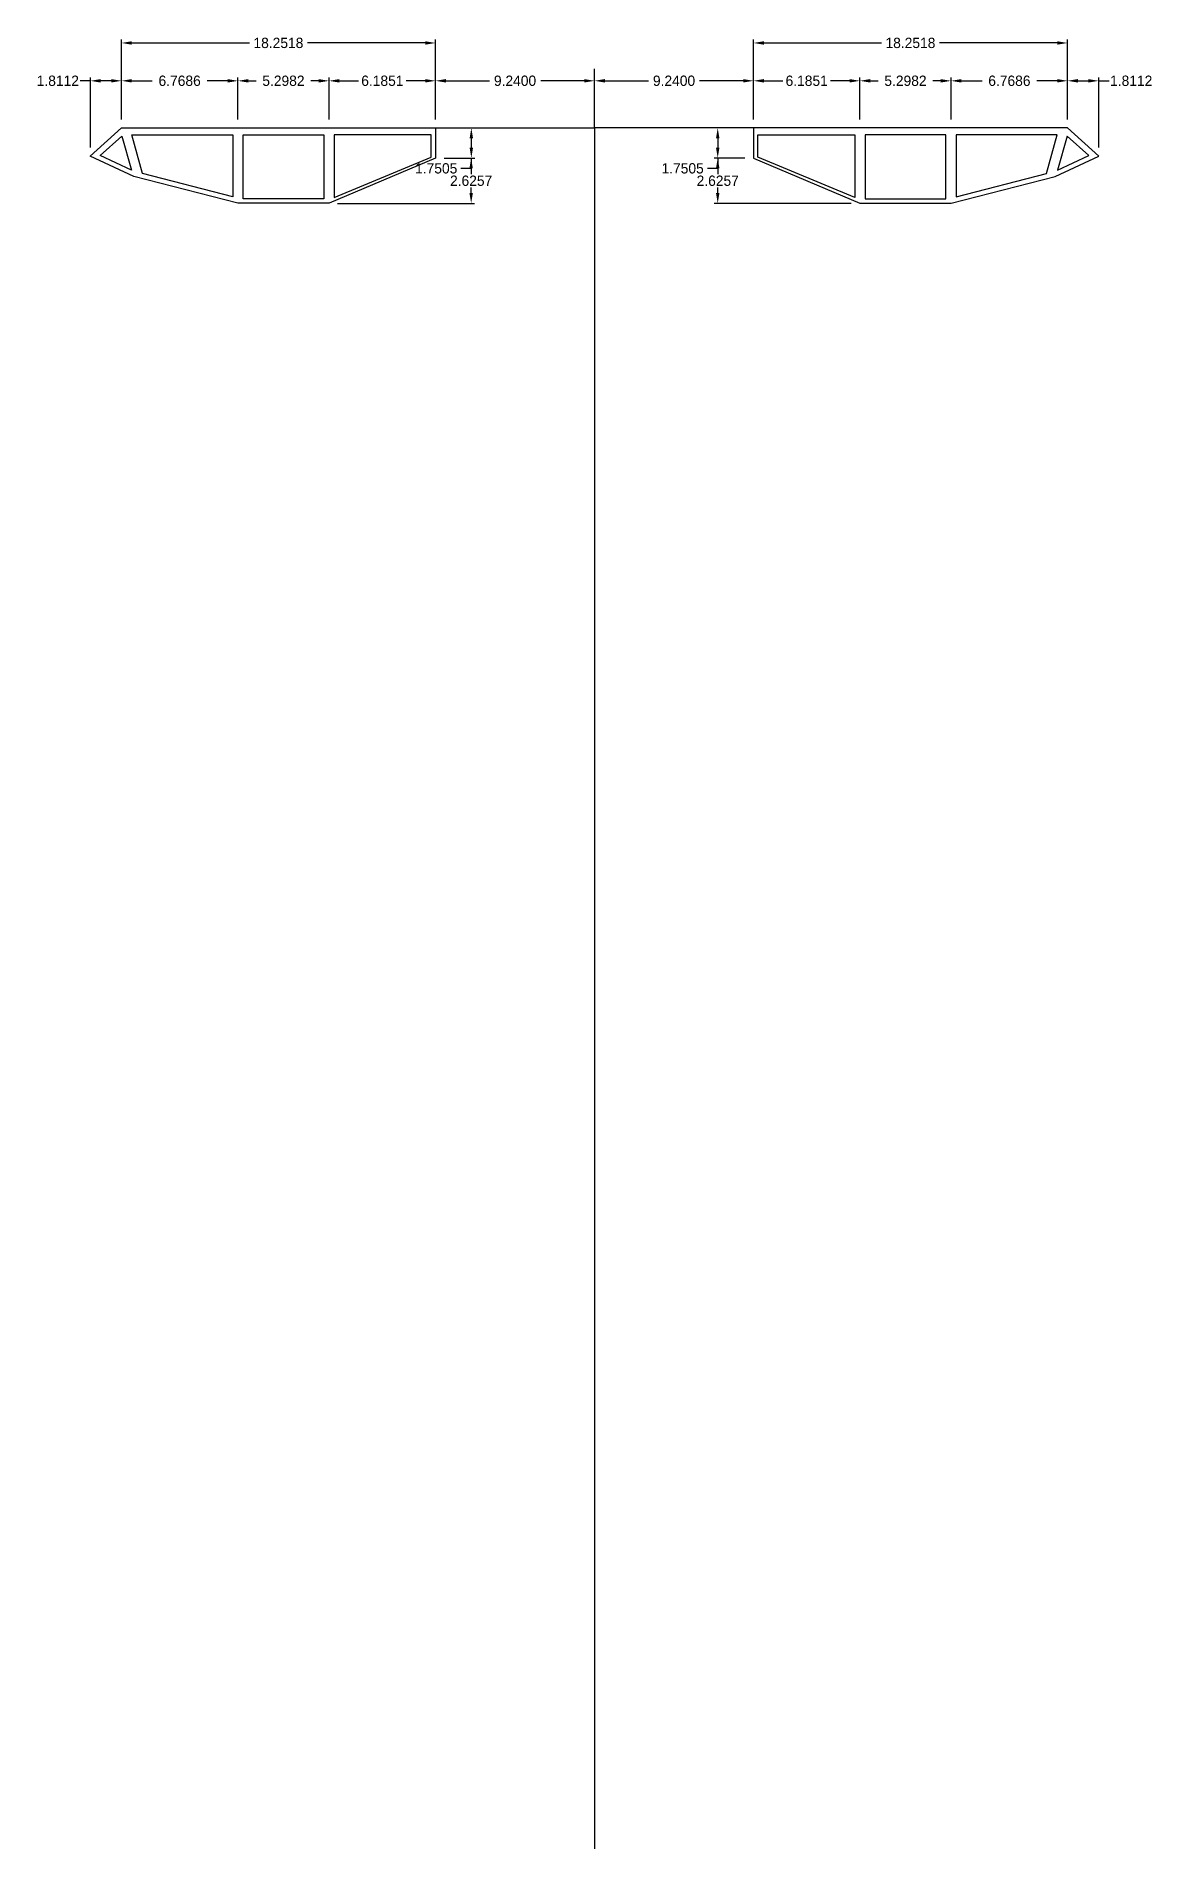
# Model space of a CAD drawing. Extents: x -8 to 57, y -88 to 17.
import ezdxf

# ---------------------------------------------------------------- set-up
doc = ezdxf.new("R2010")
doc.units = 0
doc.header["$MEASUREMENT"] = 0
doc.layers.get('0').update_dxf_attribs({"linetype": 'CONTINUOUS'})
doc.layers.get('DEFPOINTS').update_dxf_attribs({"linetype": 'CONTINUOUS'})
doc.layers.add('INNERLAYER', color=1, linetype='CONTINUOUS')
doc.layers.add('OUTERLAYER', color=5, linetype='CONTINUOUS')
doc.dimstyles.get("Standard").update_dxf_attribs({"dimtxt": 1, "dimasz": 0.18, "dimexe": 0.18, "dimexo": 0.0625, "dimgap": 0.09, "dimtad": 0, "dimtih": 1, "dimtoh": 1, "dimdec": 4, "dimzin": 0, "dimdsep": 46, "dimtxsty": 'STANDARD', "dimcen": 0.09, "dimadec": 0, "dimazin": 0, "dimtfac": 1, "dimtdec": 4, "dimtofl": 0, "dimtmove": 2, "dimatfit": 3, "dimfxl": 1, "dimtolj": 1, "dimtzin": 0, "dimarcsym": 0})

# ---------------------------------------------------------------- blocks, each defined once
blk = doc.blocks.new('*D2')
at = {"color": 0, "lineweight": -2, "transparency": 16777216}
for p, q in [((33.3, 12.48), (33.3, 17.12)), ((33.9, 16.92), (40.73, 16.92)), ((50.95, 16.92), (44.11, 16.92)), ((51.55, 12.48), (51.55, 17.12))]:
    blk.add_line(p, q, dxfattribs=at)
at = {"color": 0, "transparency": 16777216}
for points in [[(33.9, 17.02), (33.9, 16.82), (33.3, 16.92)], [(50.95, 17.02), (50.95, 16.82), (51.55, 16.92)]]:
    blk.add_solid(points, dxfattribs=at)
at = {"layer": 'DEFPOINTS', "color": 0}
for p in [(51.55, 16.92), (33.3, 11.98), (51.55, 11.98)]:
    blk.add_point(p, dxfattribs=at)
at = {"color": 0, "transparency": 16777216, "insert": (42.42, 16.92), "char_height": 0.6, "attachment_point": 5}
blk.add_mtext('\\A1;18.2518', dxfattribs=at)
blk = doc.blocks.new('*D3')
at = {"color": 0, "lineweight": -2, "transparency": 16777216}
for p, q in [((32.8, 11.98), (31.02, 11.98)), ((31.22, 11.38), (31.22, 10.83)), ((31.22, 9.63), (30.62, 9.63)), ((32.8, 10.23), (31.02, 10.23)), ((31.22, 10.23), (31.22, 9.63))]:
    blk.add_line(p, q, dxfattribs=at)
at = {"color": 0, "transparency": 16777216}
for points in [[(31.12, 11.38), (31.32, 11.38), (31.22, 11.98)], [(31.12, 10.83), (31.32, 10.83), (31.22, 10.23)]]:
    blk.add_solid(points, dxfattribs=at)
at = {"layer": 'DEFPOINTS', "color": 0}
for p in [(33.3, 11.98), (31.22, 10.23), (33.3, 10.23)]:
    blk.add_point(p, dxfattribs=at)
at = {"color": 0, "transparency": 16777216, "insert": (29.18, 9.63), "char_height": 0.6, "attachment_point": 5}
blk.add_mtext('\\A1;1.7505', dxfattribs=at)
blk = doc.blocks.new('*D4')
at = {"color": 0, "lineweight": -2, "transparency": 16777216}
for p, q in [((32.8, 10.23), (31.02, 10.23)), ((31.22, 9.63), (31.22, 9.3)), ((31.22, 8.2), (31.22, 8.52)), ((38.98, 7.6), (31.02, 7.6))]:
    blk.add_line(p, q, dxfattribs=at)
at = {"color": 0, "transparency": 16777216}
for points in [[(31.12, 9.63), (31.32, 9.63), (31.22, 10.23)], [(31.12, 8.2), (31.32, 8.2), (31.22, 7.6)]]:
    blk.add_solid(points, dxfattribs=at)
at = {"layer": 'DEFPOINTS', "color": 0}
for p in [(33.3, 10.23), (31.22, 7.6), (39.48, 7.6)]:
    blk.add_point(p, dxfattribs=at)
at = {"color": 0, "transparency": 16777216, "insert": (31.22, 8.91), "char_height": 0.6, "attachment_point": 5}
blk.add_mtext('\\A1;2.6257', dxfattribs=at)
blk = doc.blocks.new('*D5')
at = {"color": 0, "lineweight": -2, "transparency": 16777216}
for p, q in [((24.06, 12.48), (24.06, 14.92)), ((33.3, 12.48), (33.3, 14.92)), ((24.66, 14.72), (27.19, 14.72)), ((32.7, 14.72), (30.17, 14.72))]:
    blk.add_line(p, q, dxfattribs=at)
at = {"color": 0, "transparency": 16777216}
for points in [[(24.66, 14.82), (24.66, 14.62), (24.06, 14.72)], [(32.7, 14.82), (32.7, 14.62), (33.3, 14.72)]]:
    blk.add_solid(points, dxfattribs=at)
at = {"layer": 'DEFPOINTS', "color": 0}
for p in [(33.3, 14.72), (24.06, 11.98), (33.3, 11.98)]:
    blk.add_point(p, dxfattribs=at)
at = {"color": 0, "transparency": 16777216, "insert": (28.68, 14.72), "char_height": 0.6, "attachment_point": 5}
blk.add_mtext('\\A1;9.2400', dxfattribs=at)
blk = doc.blocks.new('*D6')
at = {"color": 0, "lineweight": -2, "transparency": 16777216}
for p, q in [((33.3, 12.48), (33.3, 14.92)), ((39.48, 12.48), (39.48, 14.92)), ((33.9, 14.72), (35, 14.72)), ((38.88, 14.72), (37.78, 14.72))]:
    blk.add_line(p, q, dxfattribs=at)
at = {"color": 0, "transparency": 16777216}
for points in [[(33.9, 14.82), (33.9, 14.62), (33.3, 14.72)], [(38.88, 14.82), (38.88, 14.62), (39.48, 14.72)]]:
    blk.add_solid(points, dxfattribs=at)
at = {"layer": 'DEFPOINTS', "color": 0}
for p in [(39.48, 14.72), (33.3, 11.98), (39.48, 11.98)]:
    blk.add_point(p, dxfattribs=at)
at = {"color": 0, "transparency": 16777216, "insert": (36.39, 14.72), "char_height": 0.6, "attachment_point": 5}
blk.add_mtext('\\A1;6.1851', dxfattribs=at)
blk = doc.blocks.new('*D7')
at = {"color": 0, "lineweight": -2, "transparency": 16777216}
for p, q in [((39.48, 12.48), (39.48, 14.92)), ((44.78, 12.48), (44.78, 14.92)), ((40.08, 14.72), (40.54, 14.72)), ((44.18, 14.72), (43.72, 14.72))]:
    blk.add_line(p, q, dxfattribs=at)
at = {"color": 0, "transparency": 16777216}
for points in [[(40.08, 14.82), (40.08, 14.62), (39.48, 14.72)], [(44.18, 14.82), (44.18, 14.62), (44.78, 14.72)]]:
    blk.add_solid(points, dxfattribs=at)
at = {"layer": 'DEFPOINTS', "color": 0}
for p in [(44.78, 14.72), (39.48, 11.98), (44.78, 11.98)]:
    blk.add_point(p, dxfattribs=at)
at = {"color": 0, "transparency": 16777216, "insert": (42.13, 14.72), "char_height": 0.6, "attachment_point": 5}
blk.add_mtext('\\A1;5.2982', dxfattribs=at)
blk = doc.blocks.new('*D8')
at = {"color": 0, "lineweight": -2, "transparency": 16777216}
for p, q in [((44.78, 12.48), (44.78, 14.92)), ((51.55, 12.48), (51.55, 14.92)), ((45.38, 14.72), (46.58, 14.72)), ((50.95, 14.72), (49.76, 14.72))]:
    blk.add_line(p, q, dxfattribs=at)
at = {"color": 0, "transparency": 16777216}
for points in [[(45.38, 14.82), (45.38, 14.62), (44.78, 14.72)], [(50.95, 14.82), (50.95, 14.62), (51.55, 14.72)]]:
    blk.add_solid(points, dxfattribs=at)
at = {"layer": 'DEFPOINTS', "color": 0}
for p in [(51.55, 14.72), (44.78, 11.98), (51.55, 11.98)]:
    blk.add_point(p, dxfattribs=at)
at = {"color": 0, "transparency": 16777216, "insert": (48.17, 14.72), "char_height": 0.6, "attachment_point": 5}
blk.add_mtext('\\A1;6.7686', dxfattribs=at)
blk = doc.blocks.new('*D9')
at = {"color": 0, "lineweight": -2, "transparency": 16777216}
for p, q in [((51.55, 12.48), (51.55, 14.92)), ((53.36, 10.84), (53.36, 14.92)), ((52.15, 14.72), (52.76, 14.72)), ((53.36, 14.72), (53.96, 14.72))]:
    blk.add_line(p, q, dxfattribs=at)
at = {"color": 0, "transparency": 16777216}
for points in [[(52.15, 14.82), (52.15, 14.62), (51.55, 14.72)], [(52.76, 14.82), (52.76, 14.62), (53.36, 14.72)]]:
    blk.add_solid(points, dxfattribs=at)
at = {"layer": 'DEFPOINTS', "color": 0}
for p in [(53.36, 14.72), (51.55, 11.98), (53.36, 10.34)]:
    blk.add_point(p, dxfattribs=at)
at = {"color": 0, "transparency": 16777216, "insert": (55.25, 14.72), "char_height": 0.6, "attachment_point": 5}
blk.add_mtext('\\A1;1.8112', dxfattribs=at)
blk = doc.blocks.new('*D25')
at = {"color": 0, "lineweight": -2, "transparency": 16777216}
for p, q in [((-3.43, 12.48), (-3.43, 17.12)), ((-2.83, 16.92), (4, 16.92)), ((14.22, 16.92), (7.38, 16.92)), ((14.82, 12.48), (14.82, 17.12))]:
    blk.add_line(p, q, dxfattribs=at)
at = {"color": 0, "transparency": 16777216}
for points in [[(-2.83, 17.02), (-2.83, 16.82), (-3.43, 16.92)], [(14.22, 17.02), (14.22, 16.82), (14.82, 16.92)]]:
    blk.add_solid(points, dxfattribs=at)
at = {"layer": 'DEFPOINTS', "color": 0}
for p in [(-3.43, 16.92), (-3.43, 11.98), (14.82, 11.98)]:
    blk.add_point(p, dxfattribs=at)
at = {"color": 0, "transparency": 16777216, "insert": (5.69, 16.92), "char_height": 0.6, "attachment_point": 5}
blk.add_mtext('\\A1;18.2518', dxfattribs=at)
blk = doc.blocks.new('*D18')
at = {"color": 0, "lineweight": -2, "transparency": 16777216}
for p, q in [((15.32, 11.98), (17.1, 11.98)), ((16.9, 11.38), (16.9, 10.83)), ((15.32, 10.23), (17.1, 10.23)), ((16.9, 9.63), (16.3, 9.63)), ((16.9, 10.23), (16.9, 9.63))]:
    blk.add_line(p, q, dxfattribs=at)
at = {"color": 0, "transparency": 16777216}
for points in [[(16.8, 11.38), (17, 11.38), (16.9, 11.98)], [(16.8, 10.83), (17, 10.83), (16.9, 10.23)]]:
    blk.add_solid(points, dxfattribs=at)
at = {"layer": 'DEFPOINTS', "color": 0}
for p in [(14.82, 11.98), (14.82, 10.23), (16.9, 10.23)]:
    blk.add_point(p, dxfattribs=at)
at = {"color": 0, "transparency": 16777216, "insert": (14.86, 9.63), "char_height": 0.6, "attachment_point": 5}
blk.add_mtext('\\A1;1.7505', dxfattribs=at)
blk = doc.blocks.new('*D19')
at = {"color": 0, "lineweight": -2, "transparency": 16777216}
for p, q in [((15.32, 10.23), (17.09, 10.23)), ((16.89, 9.63), (16.89, 9.3)), ((16.89, 8.2), (16.89, 8.52)), ((9.13, 7.6), (17.09, 7.6))]:
    blk.add_line(p, q, dxfattribs=at)
at = {"color": 0, "transparency": 16777216}
for points in [[(16.79, 9.63), (16.99, 9.63), (16.89, 10.23)], [(16.79, 8.2), (16.99, 8.2), (16.89, 7.6)]]:
    blk.add_solid(points, dxfattribs=at)
at = {"layer": 'DEFPOINTS', "color": 0}
for p in [(14.82, 10.23), (8.63, 7.6), (16.89, 7.6)]:
    blk.add_point(p, dxfattribs=at)
at = {"color": 0, "transparency": 16777216, "insert": (16.89, 8.91), "char_height": 0.6, "attachment_point": 5}
blk.add_mtext('\\A1;2.6257', dxfattribs=at)
blk = doc.blocks.new('*D20')
at = {"color": 0, "lineweight": -2, "transparency": 16777216}
for p, q in [((14.82, 12.48), (14.82, 14.92)), ((24.06, 12.48), (24.06, 14.92)), ((15.42, 14.72), (17.95, 14.72)), ((23.46, 14.72), (20.93, 14.72))]:
    blk.add_line(p, q, dxfattribs=at)
at = {"color": 0, "transparency": 16777216}
for points in [[(15.42, 14.82), (15.42, 14.62), (14.82, 14.72)], [(23.46, 14.82), (23.46, 14.62), (24.06, 14.72)]]:
    blk.add_solid(points, dxfattribs=at)
at = {"layer": 'DEFPOINTS', "color": 0}
for p in [(14.82, 14.72), (14.82, 11.98), (24.06, 11.98)]:
    blk.add_point(p, dxfattribs=at)
at = {"color": 0, "transparency": 16777216, "insert": (19.44, 14.72), "char_height": 0.6, "attachment_point": 5}
blk.add_mtext('\\A1;9.2400', dxfattribs=at)
blk = doc.blocks.new('*D21')
at = {"color": 0, "lineweight": -2, "transparency": 16777216}
for p, q in [((8.63, 12.48), (8.63, 14.92)), ((14.82, 12.48), (14.82, 14.92)), ((9.23, 14.72), (10.34, 14.72)), ((14.22, 14.72), (13.12, 14.72))]:
    blk.add_line(p, q, dxfattribs=at)
at = {"color": 0, "transparency": 16777216}
for points in [[(9.23, 14.82), (9.23, 14.62), (8.63, 14.72)], [(14.22, 14.82), (14.22, 14.62), (14.82, 14.72)]]:
    blk.add_solid(points, dxfattribs=at)
at = {"layer": 'DEFPOINTS', "color": 0}
for p in [(8.63, 14.72), (8.63, 11.98), (14.82, 11.98)]:
    blk.add_point(p, dxfattribs=at)
at = {"color": 0, "transparency": 16777216, "insert": (11.73, 14.72), "char_height": 0.6, "attachment_point": 5}
blk.add_mtext('\\A1;6.1851', dxfattribs=at)
blk = doc.blocks.new('*D22')
at = {"color": 0, "lineweight": -2, "transparency": 16777216}
for p, q in [((3.34, 12.48), (3.34, 14.92)), ((8.63, 12.48), (8.63, 14.92)), ((3.94, 14.72), (4.39, 14.72)), ((8.03, 14.72), (7.57, 14.72))]:
    blk.add_line(p, q, dxfattribs=at)
at = {"color": 0, "transparency": 16777216}
for points in [[(3.94, 14.82), (3.94, 14.62), (3.34, 14.72)], [(8.03, 14.82), (8.03, 14.62), (8.63, 14.72)]]:
    blk.add_solid(points, dxfattribs=at)
at = {"layer": 'DEFPOINTS', "color": 0}
for p in [(3.34, 14.72), (3.34, 11.98), (8.63, 11.98)]:
    blk.add_point(p, dxfattribs=at)
at = {"color": 0, "transparency": 16777216, "insert": (5.98, 14.72), "char_height": 0.6, "attachment_point": 5}
blk.add_mtext('\\A1;5.2982', dxfattribs=at)
blk = doc.blocks.new('*D23')
at = {"color": 0, "lineweight": -2, "transparency": 16777216}
for p, q in [((-3.43, 12.48), (-3.43, 14.92)), ((3.34, 12.48), (3.34, 14.92)), ((-2.83, 14.72), (-1.64, 14.72)), ((2.74, 14.72), (1.54, 14.72))]:
    blk.add_line(p, q, dxfattribs=at)
at = {"color": 0, "transparency": 16777216}
for points in [[(-2.83, 14.82), (-2.83, 14.62), (-3.43, 14.72)], [(2.74, 14.82), (2.74, 14.62), (3.34, 14.72)]]:
    blk.add_solid(points, dxfattribs=at)
at = {"layer": 'DEFPOINTS', "color": 0}
for p in [(-3.43, 14.72), (-3.43, 11.98), (3.34, 11.98)]:
    blk.add_point(p, dxfattribs=at)
at = {"color": 0, "transparency": 16777216, "insert": (-0.05, 14.72), "char_height": 0.6, "attachment_point": 5}
blk.add_mtext('\\A1;6.7686', dxfattribs=at)
blk = doc.blocks.new('*D24')
at = {"color": 0, "lineweight": -2, "transparency": 16777216}
for p, q in [((-5.24, 10.84), (-5.24, 14.92)), ((-3.43, 12.48), (-3.43, 14.92)), ((-5.24, 14.72), (-5.84, 14.72)), ((-4.03, 14.72), (-4.64, 14.72))]:
    blk.add_line(p, q, dxfattribs=at)
at = {"color": 0, "transparency": 16777216}
for points in [[(-4.64, 14.82), (-4.64, 14.62), (-5.24, 14.72)], [(-4.03, 14.82), (-4.03, 14.62), (-3.43, 14.72)]]:
    blk.add_solid(points, dxfattribs=at)
at = {"layer": 'DEFPOINTS', "color": 0}
for p in [(-5.24, 14.72), (-3.43, 11.98), (-5.24, 10.34)]:
    blk.add_point(p, dxfattribs=at)
at = {"color": 0, "transparency": 16777216, "insert": (-7.13, 14.72), "char_height": 0.6, "attachment_point": 5}
blk.add_mtext('\\A1;1.8112', dxfattribs=at)

msp = doc.modelspace()

# ---------------------------------------------------------------- linework, layer by layer
for p, q in [((24.05848, 11.97821), (24.05848, 15.42459)), ((24.05848, 11.97821), (24.05848, 15.42459)), ((24.05848, 11.97821), (24.05848, 15.42459)), ((24.05848, 11.97821), (24.05848, 15.42459)), ((24.05848, 11.97821), (24.05848, 15.42459)), ((24.05848, 11.97821), (24.05848, 15.42459)), ((24.05848, 11.97821), (24.05848, 15.42459)), ((24.05848, 11.97821), (24.05848, 15.42459)), ((24.05848, 11.97821), (24.05848, 15.42459)), ((24.05848, 11.97821), (24.05848, 15.42459)), ((24.05848, 11.97821), (24.05848, 15.42459)), ((24.05848, 11.97821), (24.05848, 15.42459)), ((24.05848, 11.97821), (24.05848, 15.42459)), ((24.05848, 11.97821), (24.05848, 15.42459)), ((24.05848, 11.97821), (24.05848, 15.42459)), ((24.05848, 11.97821), (24.05848, 15.42459)), ((14.81848, 11.97821), (24.05848, 11.97821)), ((24.05848, 11.97821), (24.05848, -88.02179)), ((33.29848, 11.97821), (24.05848, 11.97821)), ((-4.66426, 10.37163), (-4.66426, 10.37163)), ((52.78123, 10.37163), (52.78123, 10.37163))]:
    msp.add_line(p, q)
at = {"layer": 'INNERLAYER'}
for points in [[(-4.66426, 10.37163), (-3.40827, 11.5046), (-2.85787, 9.52739)], [(3.0332, 7.98228), (-2.20349, 9.33206), (-2.82736, 11.57318), (3.0332, 11.57318)], [(3.63823, 11.57318), (8.33003, 11.57318), (8.33003, 7.8565), (3.63823, 7.8565)], [(14.56345, 11.57318), (8.93503, 11.57318), (8.93503, 7.93488), (14.56345, 10.27757)], [(33.55351, 11.57318), (39.18193, 11.57318), (39.18193, 7.93488), (33.55351, 10.27757)], [(44.47873, 11.57318), (39.78693, 11.57318), (39.78693, 7.8565), (44.47873, 7.8565)], [(45.08376, 7.98228), (50.32045, 9.33206), (50.94432, 11.57318), (45.08376, 11.57318)], [(52.78123, 10.37163), (51.52523, 11.5046), (50.97483, 9.52739)]]:
    msp.add_lwpolyline(points, close=True, dxfattribs=at)
at = {"layer": 'OUTERLAYER'}
for points in [[(3.33522, 11.97821), (8.63339, 11.97821), (14.81848, 11.97821), (14.81848, 10.22771), (8.63339, 7.60197), (3.33522, 7.60197), (-2.71148, 9.16053), (-5.24457, 10.34441), (-3.43336, 11.97821)], [(44.78174, 11.97821), (39.48357, 11.97821), (33.29848, 11.97821), (33.29848, 10.22771), (39.48357, 7.60197), (44.78174, 7.60197), (50.82844, 9.16053), (53.36153, 10.34441), (51.55032, 11.97821)]]:
    msp.add_lwpolyline(points, close=True, dxfattribs=at)

# ---------------------------------------------------------------- dimensions: what is measured, and where the dimension line sits
for base, p1, p2, angle, picture, middle in [((-3.43336, 16.91629), (14.81848, 11.97821), (-3.43336, 11.97821), 180, '*D25', (5.69256, 16.91629)), ((-5.24457, 14.71669), (-3.43336, 11.97821), (-5.24457, 10.34441), 180, '*D24', (-7.13457, 14.71669)), ((-3.43336, 14.71669), (3.33522, 11.97821), (-3.43336, 11.97821), 180, '*D23', (-0.04907, 14.71669)), ((3.33522, 14.71669), (8.63339, 11.97821), (3.33522, 11.97821), 180, '*D22', (5.98431, 14.71669)), ((8.63339, 14.71669), (14.81848, 11.97821), (8.63339, 11.97821), 180, '*D21', (11.72594, 14.71669)), ((14.81848, 14.71669), (24.05848, 11.97821), (14.81848, 11.97821), 180, '*D20', (19.43848, 14.71669)), ((16.89921, 10.22771), (14.81848, 11.97821), (14.81848, 10.22771), 90, '*D18', (14.85921, 9.62771)), ((31.21775, 10.22771), (33.29848, 11.97821), (33.29848, 10.22771), 90, '*D3', (29.17775, 9.62771)), ((16.89326, 7.60197), (14.81848, 10.22771), (8.63339, 7.60197), 90, '*D19', (16.89326, 8.91484)), ((31.2237, 7.60197), (33.29848, 10.22771), (39.48357, 7.60197), 90, '*D4', (31.2237, 8.91484))]:
    dim = msp.add_linear_dim(base=base, p1=p1, p2=p2, angle=angle, dimstyle='STANDARD', override={"dimtxt": 0.6, "dimasz": 0.6, "dimexe": 0.2, "dimexo": 0.5, "dimtmove": 0})
    dim.commit()
    dim.dimension.update_dxf_attribs({"geometry": picture, "text_midpoint": middle})
for base, p1, p2, picture, middle in [((51.55032, 16.91629), (33.29848, 11.97821), (51.55032, 11.97821), '*D2', (42.4244, 16.91629)), ((33.29848, 14.71669), (24.05848, 11.97821), (33.29848, 11.97821), '*D5', (28.67848, 14.71669)), ((39.48357, 14.71669), (33.29848, 11.97821), (39.48357, 11.97821), '*D6', (36.39102, 14.71669)), ((44.78174, 14.71669), (39.48357, 11.97821), (44.78174, 11.97821), '*D7', (42.13265, 14.71669)), ((51.55032, 14.71669), (44.78174, 11.97821), (51.55032, 11.97821), '*D8', (48.16603, 14.71669)), ((53.36153, 14.71669), (51.55032, 11.97821), (53.36153, 10.34441), '*D9', (55.25153, 14.71669))]:
    dim = msp.add_linear_dim(base=base, p1=p1, p2=p2, dimstyle='STANDARD', override={"dimtxt": 0.6, "dimasz": 0.6, "dimexe": 0.2, "dimexo": 0.5, "dimtmove": 0})
    dim.commit()
    dim.dimension.update_dxf_attribs({"geometry": picture, "text_midpoint": middle})

doc.saveas('drawing.dxf')
